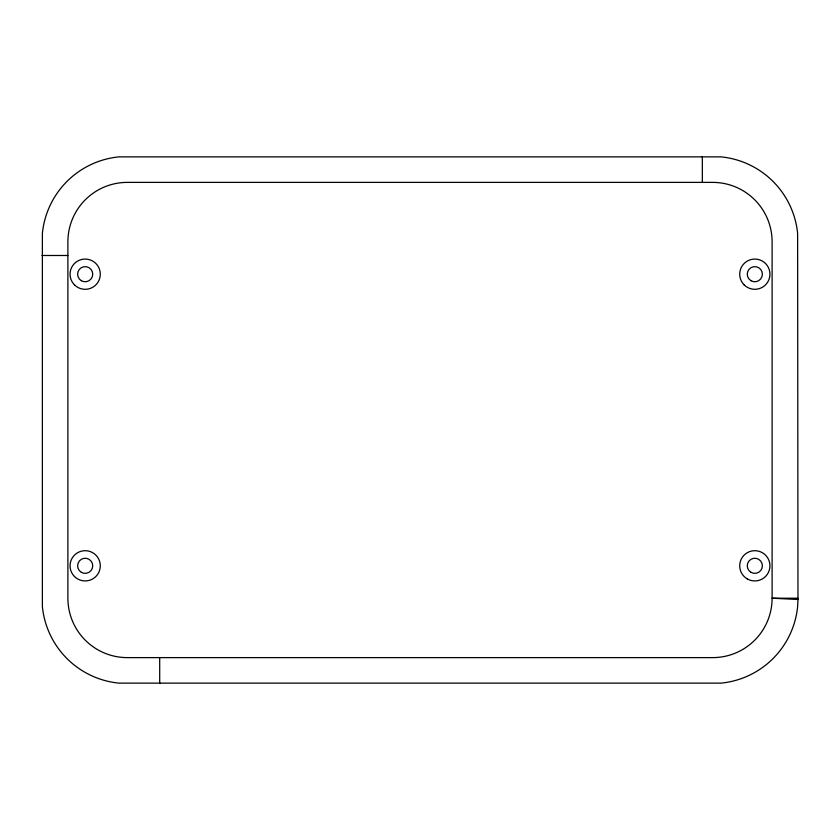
<?xml version="1.0" encoding="UTF-8"?>
<svg xmlns="http://www.w3.org/2000/svg" width="840" height="840" viewBox="0 0 840 840"><rect width="100%" height="100%" fill="white"/><g stroke="black" fill="none" stroke-linecap="round" stroke-linejoin="round"><path stroke-width="1.26" d="M797.969 599.487L797.622 233.425A85.323 85.323 0 0 0 721.067 156.87L118.933 156.87A85.323 85.323 0 0 0 42.378 233.415L42.378 606.575A85.323 85.323 0 0 0 118.933 683.13L721.067 683.13A85.323 85.323 0 0 0 797.622 606.575L797.969 599.487L772.107 598.216A59.409 59.409 0 0 1 712.708 657.615L127.292 657.615A59.409 59.409 0 0 1 67.893 598.216L67.893 241.784A59.409 59.409 0 0 1 127.302 182.385L712.708 182.385A59.409 59.409 0 0 1 772.107 241.784L772.107 598.216L798 598.216M42 255.486L67.893 255.486M702.335 156.492L702.335 182.385M159.695 657.615L159.695 683.508M81.396 572.355A7.56 7.56 0 0 0 92.736 565.813A7.56 7.56 0 0 0 81.396 559.262A7.56 7.56 0 0 0 81.396 572.355M81.396 280.739A7.56 7.56 0 0 0 92.736 274.187A7.56 7.56 0 0 0 81.396 267.645A7.56 7.56 0 0 0 81.396 280.739M751.044 572.355A7.56 7.56 0 0 0 762.384 565.813A7.56 7.56 0 0 0 751.044 559.262A7.56 7.56 0 0 0 751.044 572.355M751.044 280.739A7.56 7.56 0 0 0 762.384 274.187A7.56 7.56 0 0 0 751.044 267.645A7.56 7.56 0 0 0 751.044 280.739M74.477 576.502A15.12 15.12 0 0 0 99.782 569.73A15.12 15.12 0 0 0 81.26 551.208A15.12 15.12 0 0 0 74.477 576.502M74.477 284.875A15.12 15.12 0 0 0 99.782 278.103A15.12 15.12 0 0 0 81.26 259.581A15.12 15.12 0 0 0 74.477 284.875M744.135 284.875A15.12 15.12 0 0 0 769.429 278.103A15.12 15.12 0 0 0 750.918 259.581A15.12 15.12 0 0 0 744.135 284.875M747.264 578.907A15.12 15.12 0 0 0 769.944 565.813A15.12 15.12 0 0 0 747.264 552.72A15.12 15.12 0 0 0 747.264 578.907"/></g></svg>
